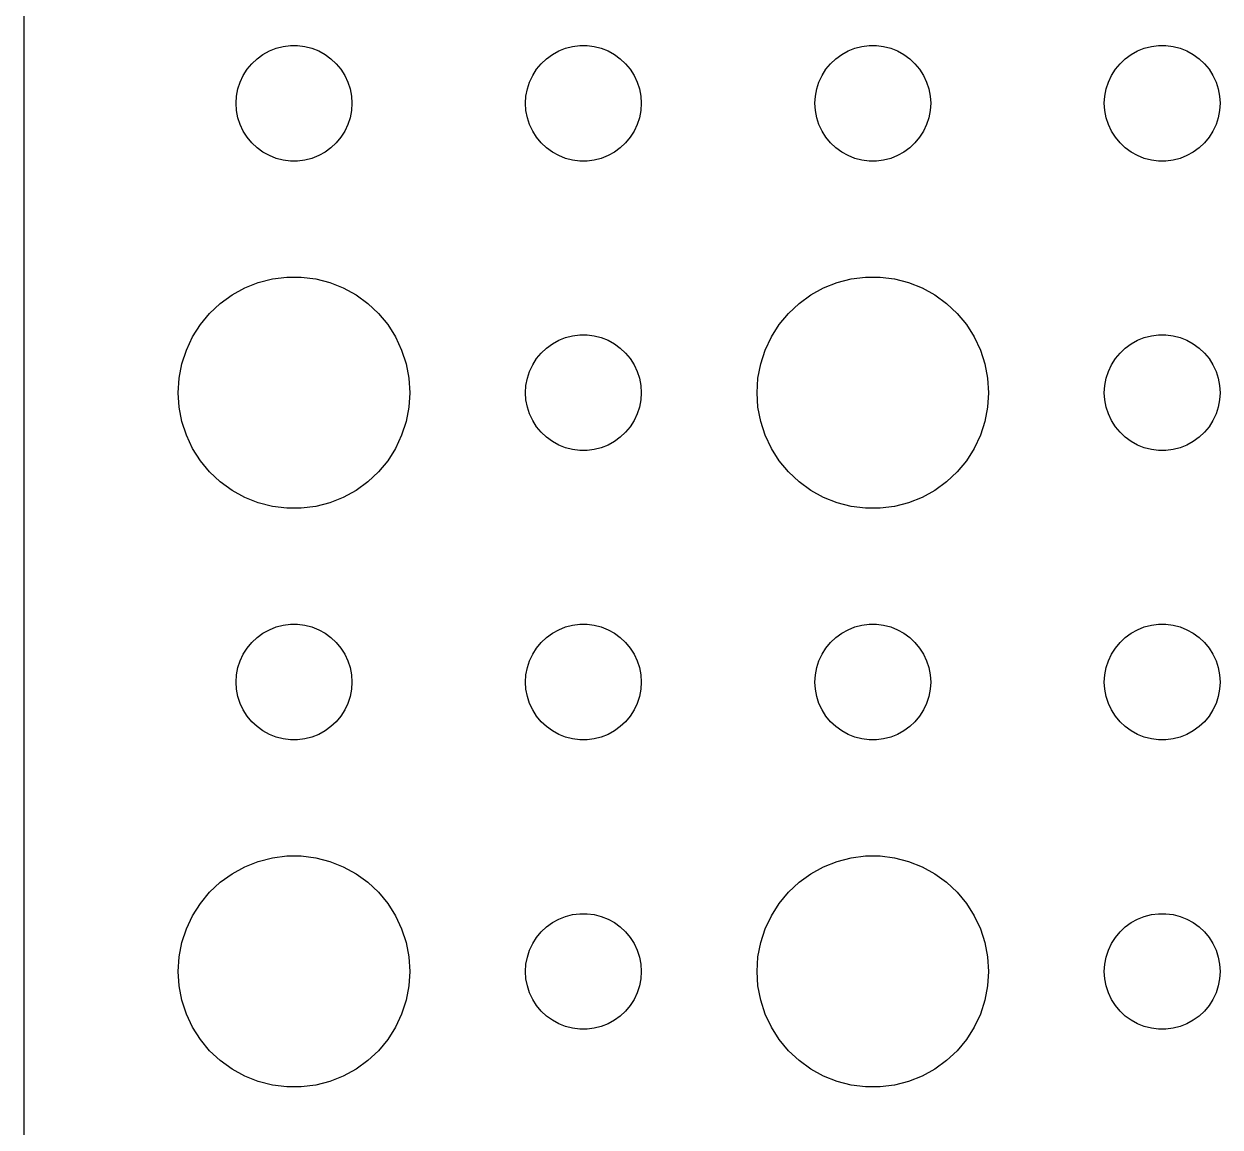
# Model space of a CAD drawing. Header units: metres. Extents: x -134 to 134, y 518 to 1078.
# Drawn here: x -134.5 to -103.5, y 793.97 to 822.56 of the extents above; entities that cross this region are included whole.
import ezdxf

# ---------------------------------------------------------------- set-up
doc = ezdxf.new("R2010")
doc.units = ezdxf.units.M

msp = doc.modelspace()

# ---------------------------------------------------------------- linework, layer by layer
for p, q in [((-134.5, 845), (-134.5, 751)), ((-128.304, 821.766), (-128.139, 821.857)), ((-128.139, 821.857), (-127.964, 821.927)), ((-127.964, 821.927), (-127.781, 821.973)), ((-127.781, 821.973), (-127.594, 821.997)), ((-127.594, 821.997), (-127.406, 821.997)), ((-127.406, 821.997), (-127.219, 821.973)), ((-127.219, 821.973), (-127.036, 821.927)), ((-127.036, 821.927), (-126.861, 821.857)), ((-126.861, 821.857), (-126.696, 821.766)), ((-120.804, 821.766), (-120.639, 821.857)), ((-120.639, 821.857), (-120.464, 821.927)), ((-120.464, 821.927), (-120.281, 821.973)), ((-120.281, 821.973), (-120.094, 821.997)), ((-120.094, 821.997), (-119.906, 821.997)), ((-119.906, 821.997), (-119.719, 821.973)), ((-119.719, 821.973), (-119.536, 821.927)), ((-119.536, 821.927), (-119.361, 821.857)), ((-119.361, 821.857), (-119.196, 821.766)), ((-113.304, 821.766), (-113.139, 821.857)), ((-113.139, 821.857), (-112.964, 821.927)), ((-112.964, 821.927), (-112.781, 821.973)), ((-112.781, 821.973), (-112.594, 821.997)), ((-112.594, 821.997), (-112.406, 821.997)), ((-112.406, 821.997), (-112.219, 821.973)), ((-112.219, 821.973), (-112.036, 821.927)), ((-112.036, 821.927), (-111.861, 821.857)), ((-111.861, 821.857), (-111.696, 821.766)), ((-105.804, 821.766), (-105.639, 821.857)), ((-105.639, 821.857), (-105.464, 821.927)), ((-105.464, 821.927), (-105.281, 821.973)), ((-105.281, 821.973), (-105.094, 821.997)), ((-105.094, 821.997), (-104.906, 821.997)), ((-104.906, 821.997), (-104.719, 821.973)), ((-104.719, 821.973), (-104.536, 821.927)), ((-104.536, 821.927), (-104.361, 821.857)), ((-104.361, 821.857), (-104.196, 821.766)), ((-128.714, 821.382), (-128.593, 821.527)), ((-128.593, 821.527), (-128.456, 821.656)), ((-128.456, 821.656), (-128.304, 821.766)), ((-126.696, 821.766), (-126.544, 821.656)), ((-126.544, 821.656), (-126.407, 821.527)), ((-126.407, 821.527), (-126.286, 821.382)), ((-121.214, 821.382), (-121.093, 821.527)), ((-121.093, 821.527), (-120.956, 821.656)), ((-120.956, 821.656), (-120.804, 821.766)), ((-119.196, 821.766), (-119.044, 821.656)), ((-119.044, 821.656), (-118.907, 821.527)), ((-118.907, 821.527), (-118.786, 821.382)), ((-113.714, 821.382), (-113.593, 821.527)), ((-113.593, 821.527), (-113.456, 821.656)), ((-113.456, 821.656), (-113.304, 821.766)), ((-111.696, 821.766), (-111.544, 821.656)), ((-111.544, 821.656), (-111.407, 821.527)), ((-111.407, 821.527), (-111.286, 821.382)), ((-106.214, 821.382), (-106.093, 821.527)), ((-106.093, 821.527), (-105.956, 821.656)), ((-105.956, 821.656), (-105.804, 821.766)), ((-104.196, 821.766), (-104.044, 821.656)), ((-104.044, 821.656), (-103.907, 821.527)), ((-103.907, 821.527), (-103.786, 821.382)), ((-128.895, 821.052), (-128.814, 821.223)), ((-128.814, 821.223), (-128.714, 821.382)), ((-126.286, 821.382), (-126.186, 821.223)), ((-126.186, 821.223), (-126.105, 821.052)), ((-121.395, 821.052), (-121.314, 821.223)), ((-121.314, 821.223), (-121.214, 821.382)), ((-118.786, 821.382), (-118.686, 821.223)), ((-118.686, 821.223), (-118.605, 821.052)), ((-113.895, 821.052), (-113.814, 821.223)), ((-113.814, 821.223), (-113.714, 821.382)), ((-111.286, 821.382), (-111.186, 821.223)), ((-111.186, 821.223), (-111.105, 821.052)), ((-106.395, 821.052), (-106.314, 821.223)), ((-106.314, 821.223), (-106.214, 821.382)), ((-103.786, 821.382), (-103.686, 821.223)), ((-103.686, 821.223), (-103.605, 821.052)), ((-128.953, 820.873), (-128.895, 821.052)), ((-126.105, 821.052), (-126.047, 820.873)), ((-121.453, 820.873), (-121.395, 821.052)), ((-118.605, 821.052), (-118.547, 820.873)), ((-113.953, 820.873), (-113.895, 821.052)), ((-111.105, 821.052), (-111.047, 820.873)), ((-106.453, 820.873), (-106.395, 821.052)), ((-103.605, 821.052), (-103.547, 820.873)), ((-129, 820.5), (-128.988, 820.688)), ((-128.988, 820.688), (-128.953, 820.873)), ((-126.047, 820.873), (-126.012, 820.688)), ((-126.012, 820.688), (-126, 820.5)), ((-121.5, 820.5), (-121.488, 820.688)), ((-121.488, 820.688), (-121.453, 820.873)), ((-118.547, 820.873), (-118.512, 820.688)), ((-118.512, 820.688), (-118.5, 820.5)), ((-114, 820.5), (-113.988, 820.688)), ((-113.988, 820.688), (-113.953, 820.873)), ((-111.047, 820.873), (-111.012, 820.688)), ((-111.012, 820.688), (-111, 820.5)), ((-106.5, 820.5), (-106.488, 820.688)), ((-106.488, 820.688), (-106.453, 820.873)), ((-103.547, 820.873), (-103.512, 820.688)), ((-103.512, 820.688), (-103.5, 820.5)), ((-128.988, 820.312), (-129, 820.5)), ((-128.953, 820.127), (-128.988, 820.312)), ((-126.012, 820.312), (-126.047, 820.127)), ((-126, 820.5), (-126.012, 820.312)), ((-121.488, 820.312), (-121.5, 820.5)), ((-121.453, 820.127), (-121.488, 820.312)), ((-118.512, 820.312), (-118.547, 820.127)), ((-118.5, 820.5), (-118.512, 820.312)), ((-113.988, 820.312), (-114, 820.5)), ((-113.953, 820.127), (-113.988, 820.312)), ((-111.012, 820.312), (-111.047, 820.127)), ((-111, 820.5), (-111.012, 820.312)), ((-106.488, 820.312), (-106.5, 820.5)), ((-106.453, 820.127), (-106.488, 820.312)), ((-103.512, 820.312), (-103.547, 820.127)), ((-103.5, 820.5), (-103.512, 820.312)), ((-128.895, 819.948), (-128.953, 820.127)), ((-126.047, 820.127), (-126.105, 819.948)), ((-121.395, 819.948), (-121.453, 820.127)), ((-118.547, 820.127), (-118.605, 819.948)), ((-113.895, 819.948), (-113.953, 820.127)), ((-111.047, 820.127), (-111.105, 819.948)), ((-106.395, 819.948), (-106.453, 820.127)), ((-103.547, 820.127), (-103.605, 819.948)), ((-128.814, 819.777), (-128.895, 819.948)), ((-128.714, 819.618), (-128.814, 819.777)), ((-126.186, 819.777), (-126.286, 819.618)), ((-126.105, 819.948), (-126.186, 819.777)), ((-121.314, 819.777), (-121.395, 819.948)), ((-121.214, 819.618), (-121.314, 819.777)), ((-118.686, 819.777), (-118.786, 819.618)), ((-118.605, 819.948), (-118.686, 819.777)), ((-113.814, 819.777), (-113.895, 819.948)), ((-113.714, 819.618), (-113.814, 819.777)), ((-111.186, 819.777), (-111.286, 819.618)), ((-111.105, 819.948), (-111.186, 819.777)), ((-106.314, 819.777), (-106.395, 819.948)), ((-106.214, 819.618), (-106.314, 819.777)), ((-103.686, 819.777), (-103.786, 819.618)), ((-103.605, 819.948), (-103.686, 819.777)), ((-128.593, 819.473), (-128.714, 819.618)), ((-128.456, 819.344), (-128.593, 819.473)), ((-128.304, 819.234), (-128.456, 819.344)), ((-126.544, 819.344), (-126.696, 819.234)), ((-126.407, 819.473), (-126.544, 819.344)), ((-126.286, 819.618), (-126.407, 819.473)), ((-121.093, 819.473), (-121.214, 819.618)), ((-120.956, 819.344), (-121.093, 819.473)), ((-120.804, 819.234), (-120.956, 819.344)), ((-119.044, 819.344), (-119.196, 819.234)), ((-118.907, 819.473), (-119.044, 819.344)), ((-118.786, 819.618), (-118.907, 819.473)), ((-113.593, 819.473), (-113.714, 819.618)), ((-113.456, 819.344), (-113.593, 819.473)), ((-113.304, 819.234), (-113.456, 819.344)), ((-111.544, 819.344), (-111.696, 819.234)), ((-111.407, 819.473), (-111.544, 819.344)), ((-111.286, 819.618), (-111.407, 819.473)), ((-106.093, 819.473), (-106.214, 819.618)), ((-105.956, 819.344), (-106.093, 819.473)), ((-105.804, 819.234), (-105.956, 819.344)), ((-104.044, 819.344), (-104.196, 819.234)), ((-103.907, 819.473), (-104.044, 819.344)), ((-103.786, 819.618), (-103.907, 819.473)), ((-128.139, 819.143), (-128.304, 819.234)), ((-127.964, 819.073), (-128.139, 819.143)), ((-127.781, 819.027), (-127.964, 819.073)), ((-127.594, 819.003), (-127.781, 819.027)), ((-127.219, 819.027), (-127.406, 819.003)), ((-127.036, 819.073), (-127.219, 819.027)), ((-126.861, 819.143), (-127.036, 819.073)), ((-126.696, 819.234), (-126.861, 819.143)), ((-120.639, 819.143), (-120.804, 819.234)), ((-120.464, 819.073), (-120.639, 819.143)), ((-120.281, 819.027), (-120.464, 819.073)), ((-120.094, 819.003), (-120.281, 819.027)), ((-119.719, 819.027), (-119.906, 819.003)), ((-119.536, 819.073), (-119.719, 819.027)), ((-119.361, 819.143), (-119.536, 819.073)), ((-119.196, 819.234), (-119.361, 819.143)), ((-113.139, 819.143), (-113.304, 819.234)), ((-112.964, 819.073), (-113.139, 819.143)), ((-112.781, 819.027), (-112.964, 819.073)), ((-112.594, 819.003), (-112.781, 819.027)), ((-112.219, 819.027), (-112.406, 819.003)), ((-112.036, 819.073), (-112.219, 819.027)), ((-111.861, 819.143), (-112.036, 819.073)), ((-111.696, 819.234), (-111.861, 819.143)), ((-105.639, 819.143), (-105.804, 819.234)), ((-105.464, 819.073), (-105.639, 819.143)), ((-105.281, 819.027), (-105.464, 819.073)), ((-105.094, 819.003), (-105.281, 819.027)), ((-104.719, 819.027), (-104.906, 819.003)), ((-104.536, 819.073), (-104.719, 819.027)), ((-104.361, 819.143), (-104.536, 819.073)), ((-104.196, 819.234), (-104.361, 819.143)), ((-127.406, 819.003), (-127.594, 819.003)), ((-119.906, 819.003), (-120.094, 819.003)), ((-112.406, 819.003), (-112.594, 819.003)), ((-104.906, 819.003), (-105.094, 819.003)), ((-128.427, 815.853), (-128.062, 815.947)), ((-128.062, 815.947), (-127.688, 815.994)), ((-127.688, 815.994), (-127.312, 815.994)), ((-127.312, 815.994), (-126.938, 815.947)), ((-126.938, 815.947), (-126.573, 815.853)), ((-113.427, 815.853), (-113.062, 815.947)), ((-113.062, 815.947), (-112.688, 815.994)), ((-112.688, 815.994), (-112.312, 815.994)), ((-112.312, 815.994), (-111.938, 815.947)), ((-111.938, 815.947), (-111.573, 815.853)), ((-129.107, 815.533), (-128.777, 815.714)), ((-128.777, 815.714), (-128.427, 815.853)), ((-126.573, 815.853), (-126.223, 815.714)), ((-126.223, 815.714), (-125.893, 815.533)), ((-114.107, 815.533), (-113.777, 815.714)), ((-113.777, 815.714), (-113.427, 815.853)), ((-111.573, 815.853), (-111.223, 815.714)), ((-111.223, 815.714), (-110.893, 815.533)), ((-129.687, 815.054), (-129.412, 815.312)), ((-129.412, 815.312), (-129.107, 815.533)), ((-125.893, 815.533), (-125.588, 815.312)), ((-125.588, 815.312), (-125.313, 815.054)), ((-114.687, 815.054), (-114.412, 815.312)), ((-114.412, 815.312), (-114.107, 815.533)), ((-110.893, 815.533), (-110.588, 815.312)), ((-110.588, 815.312), (-110.313, 815.054)), ((-129.927, 814.763), (-129.687, 815.054)), ((-125.313, 815.054), (-125.073, 814.763)), ((-114.927, 814.763), (-114.687, 815.054)), ((-110.313, 815.054), (-110.073, 814.763)), ((-130.129, 814.445), (-129.927, 814.763)), ((-125.073, 814.763), (-124.871, 814.445)), ((-115.129, 814.445), (-114.927, 814.763)), ((-110.073, 814.763), (-109.871, 814.445)), ((-130.289, 814.104), (-130.129, 814.445)), ((-124.871, 814.445), (-124.711, 814.104)), ((-120.639, 814.357), (-120.464, 814.427)), ((-120.464, 814.427), (-120.281, 814.473)), ((-120.281, 814.473), (-120.094, 814.497)), ((-120.094, 814.497), (-119.906, 814.497)), ((-119.906, 814.497), (-119.719, 814.473)), ((-119.719, 814.473), (-119.536, 814.427)), ((-119.536, 814.427), (-119.361, 814.357)), ((-115.289, 814.104), (-115.129, 814.445)), ((-109.871, 814.445), (-109.711, 814.104)), ((-105.639, 814.357), (-105.464, 814.427)), ((-105.464, 814.427), (-105.281, 814.473)), ((-105.281, 814.473), (-105.094, 814.497)), ((-105.094, 814.497), (-104.906, 814.497)), ((-104.906, 814.497), (-104.719, 814.473)), ((-104.719, 814.473), (-104.536, 814.427)), ((-104.536, 814.427), (-104.361, 814.357)), ((-130.406, 813.746), (-130.289, 814.104)), ((-124.711, 814.104), (-124.594, 813.746)), ((-121.093, 814.027), (-120.956, 814.156)), ((-120.956, 814.156), (-120.804, 814.266)), ((-120.804, 814.266), (-120.639, 814.357)), ((-119.361, 814.357), (-119.196, 814.266)), ((-119.196, 814.266), (-119.044, 814.156)), ((-119.044, 814.156), (-118.907, 814.027)), ((-115.406, 813.746), (-115.289, 814.104)), ((-109.711, 814.104), (-109.594, 813.746)), ((-106.093, 814.027), (-105.956, 814.156)), ((-105.956, 814.156), (-105.804, 814.266)), ((-105.804, 814.266), (-105.639, 814.357)), ((-104.361, 814.357), (-104.196, 814.266)), ((-104.196, 814.266), (-104.044, 814.156)), ((-104.044, 814.156), (-103.907, 814.027)), ((-121.314, 813.723), (-121.214, 813.882)), ((-121.214, 813.882), (-121.093, 814.027)), ((-118.907, 814.027), (-118.786, 813.882)), ((-118.786, 813.882), (-118.686, 813.723)), ((-106.314, 813.723), (-106.214, 813.882)), ((-106.214, 813.882), (-106.093, 814.027)), ((-103.907, 814.027), (-103.786, 813.882)), ((-103.786, 813.882), (-103.686, 813.723)), ((-130.476, 813.376), (-130.406, 813.746)), ((-124.594, 813.746), (-124.524, 813.376)), ((-121.453, 813.373), (-121.395, 813.552)), ((-121.395, 813.552), (-121.314, 813.723)), ((-118.686, 813.723), (-118.605, 813.552)), ((-118.605, 813.552), (-118.547, 813.373)), ((-115.476, 813.376), (-115.406, 813.746)), ((-109.594, 813.746), (-109.524, 813.376)), ((-106.453, 813.373), (-106.395, 813.552)), ((-106.395, 813.552), (-106.314, 813.723)), ((-103.686, 813.723), (-103.605, 813.552)), ((-103.605, 813.552), (-103.547, 813.373)), ((-130.5, 813), (-130.476, 813.376)), ((-124.524, 813.376), (-124.5, 813)), ((-121.5, 813), (-121.488, 813.188)), ((-121.488, 813.188), (-121.453, 813.373)), ((-118.547, 813.373), (-118.512, 813.188)), ((-118.512, 813.188), (-118.5, 813)), ((-115.5, 813), (-115.476, 813.376)), ((-109.524, 813.376), (-109.5, 813)), ((-106.5, 813), (-106.488, 813.188)), ((-106.488, 813.188), (-106.453, 813.373)), ((-103.547, 813.373), (-103.512, 813.188)), ((-103.512, 813.188), (-103.5, 813)), ((-130.476, 812.624), (-130.5, 813)), ((-124.5, 813), (-124.524, 812.624)), ((-121.488, 812.812), (-121.5, 813)), ((-118.5, 813), (-118.512, 812.812)), ((-115.476, 812.624), (-115.5, 813)), ((-109.5, 813), (-109.524, 812.624)), ((-106.488, 812.812), (-106.5, 813)), ((-103.5, 813), (-103.512, 812.812)), ((-130.406, 812.254), (-130.476, 812.624)), ((-124.524, 812.624), (-124.594, 812.254)), ((-121.453, 812.627), (-121.488, 812.812)), ((-121.395, 812.448), (-121.453, 812.627)), ((-118.547, 812.627), (-118.605, 812.448)), ((-118.512, 812.812), (-118.547, 812.627)), ((-115.406, 812.254), (-115.476, 812.624)), ((-109.524, 812.624), (-109.594, 812.254)), ((-106.453, 812.627), (-106.488, 812.812)), ((-106.395, 812.448), (-106.453, 812.627)), ((-103.547, 812.627), (-103.605, 812.448)), ((-103.512, 812.812), (-103.547, 812.627)), ((-130.289, 811.896), (-130.406, 812.254)), ((-124.594, 812.254), (-124.711, 811.896)), ((-121.314, 812.277), (-121.395, 812.448)), ((-121.214, 812.118), (-121.314, 812.277)), ((-118.686, 812.277), (-118.786, 812.118)), ((-118.605, 812.448), (-118.686, 812.277)), ((-115.289, 811.896), (-115.406, 812.254)), ((-109.594, 812.254), (-109.711, 811.896)), ((-106.314, 812.277), (-106.395, 812.448)), ((-106.214, 812.118), (-106.314, 812.277)), ((-103.686, 812.277), (-103.786, 812.118)), ((-103.605, 812.448), (-103.686, 812.277)), ((-130.129, 811.555), (-130.289, 811.896)), ((-124.711, 811.896), (-124.871, 811.555)), ((-121.093, 811.973), (-121.214, 812.118)), ((-120.956, 811.844), (-121.093, 811.973)), ((-118.907, 811.973), (-119.044, 811.844)), ((-118.786, 812.118), (-118.907, 811.973)), ((-115.129, 811.555), (-115.289, 811.896)), ((-109.711, 811.896), (-109.871, 811.555)), ((-106.093, 811.973), (-106.214, 812.118)), ((-105.956, 811.844), (-106.093, 811.973)), ((-103.907, 811.973), (-104.044, 811.844)), ((-103.786, 812.118), (-103.907, 811.973)), ((-120.804, 811.734), (-120.956, 811.844)), ((-120.639, 811.643), (-120.804, 811.734)), ((-120.464, 811.573), (-120.639, 811.643)), ((-119.361, 811.643), (-119.536, 811.573)), ((-119.196, 811.734), (-119.361, 811.643)), ((-119.044, 811.844), (-119.196, 811.734)), ((-105.804, 811.734), (-105.956, 811.844)), ((-105.639, 811.643), (-105.804, 811.734)), ((-105.464, 811.573), (-105.639, 811.643)), ((-104.361, 811.643), (-104.536, 811.573)), ((-104.196, 811.734), (-104.361, 811.643)), ((-104.044, 811.844), (-104.196, 811.734)), ((-129.927, 811.237), (-130.129, 811.555)), ((-124.871, 811.555), (-125.073, 811.237)), ((-120.281, 811.527), (-120.464, 811.573)), ((-120.094, 811.503), (-120.281, 811.527)), ((-119.906, 811.503), (-120.094, 811.503)), ((-119.719, 811.527), (-119.906, 811.503)), ((-119.536, 811.573), (-119.719, 811.527)), ((-114.927, 811.237), (-115.129, 811.555)), ((-109.871, 811.555), (-110.073, 811.237)), ((-105.281, 811.527), (-105.464, 811.573)), ((-105.094, 811.503), (-105.281, 811.527)), ((-104.906, 811.503), (-105.094, 811.503)), ((-104.719, 811.527), (-104.906, 811.503)), ((-104.536, 811.573), (-104.719, 811.527)), ((-129.687, 810.946), (-129.927, 811.237)), ((-125.073, 811.237), (-125.313, 810.946)), ((-114.687, 810.946), (-114.927, 811.237)), ((-110.073, 811.237), (-110.313, 810.946)), ((-129.412, 810.688), (-129.687, 810.946)), ((-129.107, 810.467), (-129.412, 810.688)), ((-125.588, 810.688), (-125.893, 810.467)), ((-125.313, 810.946), (-125.588, 810.688)), ((-114.412, 810.688), (-114.687, 810.946)), ((-114.107, 810.467), (-114.412, 810.688)), ((-110.588, 810.688), (-110.893, 810.467)), ((-110.313, 810.946), (-110.588, 810.688)), ((-128.777, 810.286), (-129.107, 810.467)), ((-125.893, 810.467), (-126.223, 810.286)), ((-113.777, 810.286), (-114.107, 810.467)), ((-110.893, 810.467), (-111.223, 810.286)), ((-128.427, 810.147), (-128.777, 810.286)), ((-128.062, 810.053), (-128.427, 810.147)), ((-127.688, 810.006), (-128.062, 810.053)), ((-126.938, 810.053), (-127.312, 810.006)), ((-126.573, 810.147), (-126.938, 810.053)), ((-126.223, 810.286), (-126.573, 810.147)), ((-113.427, 810.147), (-113.777, 810.286)), ((-113.062, 810.053), (-113.427, 810.147)), ((-112.688, 810.006), (-113.062, 810.053)), ((-111.938, 810.053), (-112.312, 810.006)), ((-111.573, 810.147), (-111.938, 810.053)), ((-111.223, 810.286), (-111.573, 810.147)), ((-127.312, 810.006), (-127.688, 810.006)), ((-112.312, 810.006), (-112.688, 810.006)), ((-127.964, 806.927), (-127.781, 806.973)), ((-127.781, 806.973), (-127.594, 806.997)), ((-127.594, 806.997), (-127.406, 806.997)), ((-127.406, 806.997), (-127.219, 806.973)), ((-127.219, 806.973), (-127.036, 806.927)), ((-120.464, 806.927), (-120.281, 806.973)), ((-120.281, 806.973), (-120.094, 806.997)), ((-120.094, 806.997), (-119.906, 806.997)), ((-119.906, 806.997), (-119.719, 806.973)), ((-119.719, 806.973), (-119.536, 806.927)), ((-112.964, 806.927), (-112.781, 806.973)), ((-112.781, 806.973), (-112.594, 806.997)), ((-112.594, 806.997), (-112.406, 806.997)), ((-112.406, 806.997), (-112.219, 806.973)), ((-112.219, 806.973), (-112.036, 806.927)), ((-105.464, 806.927), (-105.281, 806.973)), ((-105.281, 806.973), (-105.094, 806.997)), ((-105.094, 806.997), (-104.906, 806.997)), ((-104.906, 806.997), (-104.719, 806.973)), ((-104.719, 806.973), (-104.536, 806.927)), ((-128.593, 806.527), (-128.456, 806.656)), ((-128.456, 806.656), (-128.304, 806.766)), ((-128.304, 806.766), (-128.139, 806.857)), ((-128.139, 806.857), (-127.964, 806.927)), ((-127.036, 806.927), (-126.861, 806.857)), ((-126.861, 806.857), (-126.696, 806.766)), ((-126.696, 806.766), (-126.544, 806.656)), ((-126.544, 806.656), (-126.407, 806.527)), ((-121.093, 806.527), (-120.956, 806.656)), ((-120.956, 806.656), (-120.804, 806.766)), ((-120.804, 806.766), (-120.639, 806.857)), ((-120.639, 806.857), (-120.464, 806.927)), ((-119.536, 806.927), (-119.361, 806.857)), ((-119.361, 806.857), (-119.196, 806.766)), ((-119.196, 806.766), (-119.044, 806.656)), ((-119.044, 806.656), (-118.907, 806.527)), ((-113.593, 806.527), (-113.456, 806.656)), ((-113.456, 806.656), (-113.304, 806.766)), ((-113.304, 806.766), (-113.139, 806.857)), ((-113.139, 806.857), (-112.964, 806.927)), ((-112.036, 806.927), (-111.861, 806.857)), ((-111.861, 806.857), (-111.696, 806.766)), ((-111.696, 806.766), (-111.544, 806.656)), ((-111.544, 806.656), (-111.407, 806.527)), ((-106.093, 806.527), (-105.956, 806.656)), ((-105.956, 806.656), (-105.804, 806.766)), ((-105.804, 806.766), (-105.639, 806.857)), ((-105.639, 806.857), (-105.464, 806.927)), ((-104.536, 806.927), (-104.361, 806.857)), ((-104.361, 806.857), (-104.196, 806.766)), ((-104.196, 806.766), (-104.044, 806.656)), ((-104.044, 806.656), (-103.907, 806.527)), ((-128.814, 806.223), (-128.714, 806.382)), ((-128.714, 806.382), (-128.593, 806.527)), ((-126.407, 806.527), (-126.286, 806.382)), ((-126.286, 806.382), (-126.186, 806.223)), ((-121.314, 806.223), (-121.214, 806.382)), ((-121.214, 806.382), (-121.093, 806.527)), ((-118.907, 806.527), (-118.786, 806.382)), ((-118.786, 806.382), (-118.686, 806.223)), ((-113.814, 806.223), (-113.714, 806.382)), ((-113.714, 806.382), (-113.593, 806.527)), ((-111.407, 806.527), (-111.286, 806.382)), ((-111.286, 806.382), (-111.186, 806.223)), ((-106.314, 806.223), (-106.214, 806.382)), ((-106.214, 806.382), (-106.093, 806.527)), ((-103.907, 806.527), (-103.786, 806.382)), ((-103.786, 806.382), (-103.686, 806.223)), ((-128.953, 805.873), (-128.895, 806.052)), ((-128.895, 806.052), (-128.814, 806.223)), ((-126.186, 806.223), (-126.105, 806.052)), ((-126.105, 806.052), (-126.047, 805.873)), ((-121.453, 805.873), (-121.395, 806.052)), ((-121.395, 806.052), (-121.314, 806.223)), ((-118.686, 806.223), (-118.605, 806.052)), ((-118.605, 806.052), (-118.547, 805.873)), ((-113.953, 805.873), (-113.895, 806.052)), ((-113.895, 806.052), (-113.814, 806.223)), ((-111.186, 806.223), (-111.105, 806.052)), ((-111.105, 806.052), (-111.047, 805.873)), ((-106.453, 805.873), (-106.395, 806.052)), ((-106.395, 806.052), (-106.314, 806.223)), ((-103.686, 806.223), (-103.605, 806.052)), ((-103.605, 806.052), (-103.547, 805.873)), ((-128.988, 805.688), (-128.953, 805.873)), ((-126.047, 805.873), (-126.012, 805.688)), ((-121.488, 805.688), (-121.453, 805.873)), ((-118.547, 805.873), (-118.512, 805.688)), ((-113.988, 805.688), (-113.953, 805.873)), ((-111.047, 805.873), (-111.012, 805.688)), ((-106.488, 805.688), (-106.453, 805.873)), ((-103.547, 805.873), (-103.512, 805.688)), ((-129, 805.5), (-128.988, 805.688)), ((-128.988, 805.312), (-129, 805.5)), ((-126.012, 805.688), (-126, 805.5)), ((-126, 805.5), (-126.012, 805.312)), ((-121.5, 805.5), (-121.488, 805.688)), ((-121.488, 805.312), (-121.5, 805.5)), ((-118.512, 805.688), (-118.5, 805.5)), ((-118.5, 805.5), (-118.512, 805.312)), ((-114, 805.5), (-113.988, 805.688)), ((-113.988, 805.312), (-114, 805.5)), ((-111.012, 805.688), (-111, 805.5)), ((-111, 805.5), (-111.012, 805.312)), ((-106.5, 805.5), (-106.488, 805.688)), ((-106.488, 805.312), (-106.5, 805.5)), ((-103.512, 805.688), (-103.5, 805.5)), ((-103.5, 805.5), (-103.512, 805.312)), ((-128.953, 805.127), (-128.988, 805.312)), ((-128.895, 804.948), (-128.953, 805.127)), ((-126.047, 805.127), (-126.105, 804.948)), ((-126.012, 805.312), (-126.047, 805.127)), ((-121.453, 805.127), (-121.488, 805.312)), ((-121.395, 804.948), (-121.453, 805.127)), ((-118.547, 805.127), (-118.605, 804.948)), ((-118.512, 805.312), (-118.547, 805.127)), ((-113.953, 805.127), (-113.988, 805.312)), ((-113.895, 804.948), (-113.953, 805.127)), ((-111.047, 805.127), (-111.105, 804.948)), ((-111.012, 805.312), (-111.047, 805.127)), ((-106.453, 805.127), (-106.488, 805.312)), ((-106.395, 804.948), (-106.453, 805.127)), ((-103.547, 805.127), (-103.605, 804.948)), ((-103.512, 805.312), (-103.547, 805.127)), ((-128.814, 804.777), (-128.895, 804.948)), ((-128.714, 804.618), (-128.814, 804.777)), ((-126.186, 804.777), (-126.286, 804.618)), ((-126.105, 804.948), (-126.186, 804.777)), ((-121.314, 804.777), (-121.395, 804.948)), ((-121.214, 804.618), (-121.314, 804.777)), ((-118.686, 804.777), (-118.786, 804.618)), ((-118.605, 804.948), (-118.686, 804.777)), ((-113.814, 804.777), (-113.895, 804.948)), ((-113.714, 804.618), (-113.814, 804.777)), ((-111.186, 804.777), (-111.286, 804.618)), ((-111.105, 804.948), (-111.186, 804.777)), ((-106.314, 804.777), (-106.395, 804.948)), ((-106.214, 804.618), (-106.314, 804.777)), ((-103.686, 804.777), (-103.786, 804.618)), ((-103.605, 804.948), (-103.686, 804.777)), ((-128.593, 804.473), (-128.714, 804.618)), ((-128.456, 804.344), (-128.593, 804.473)), ((-126.407, 804.473), (-126.544, 804.344)), ((-126.286, 804.618), (-126.407, 804.473)), ((-121.093, 804.473), (-121.214, 804.618)), ((-120.956, 804.344), (-121.093, 804.473)), ((-118.907, 804.473), (-119.044, 804.344)), ((-118.786, 804.618), (-118.907, 804.473)), ((-113.593, 804.473), (-113.714, 804.618)), ((-113.456, 804.344), (-113.593, 804.473)), ((-111.407, 804.473), (-111.544, 804.344)), ((-111.286, 804.618), (-111.407, 804.473)), ((-106.093, 804.473), (-106.214, 804.618)), ((-105.956, 804.344), (-106.093, 804.473)), ((-103.907, 804.473), (-104.044, 804.344)), ((-103.786, 804.618), (-103.907, 804.473)), ((-128.304, 804.234), (-128.456, 804.344)), ((-128.139, 804.143), (-128.304, 804.234)), ((-127.964, 804.073), (-128.139, 804.143)), ((-126.861, 804.143), (-127.036, 804.073)), ((-126.696, 804.234), (-126.861, 804.143)), ((-126.544, 804.344), (-126.696, 804.234)), ((-120.804, 804.234), (-120.956, 804.344)), ((-120.639, 804.143), (-120.804, 804.234)), ((-120.464, 804.073), (-120.639, 804.143)), ((-119.361, 804.143), (-119.536, 804.073)), ((-119.196, 804.234), (-119.361, 804.143)), ((-119.044, 804.344), (-119.196, 804.234)), ((-113.304, 804.234), (-113.456, 804.344)), ((-113.139, 804.143), (-113.304, 804.234)), ((-112.964, 804.073), (-113.139, 804.143)), ((-111.861, 804.143), (-112.036, 804.073)), ((-111.696, 804.234), (-111.861, 804.143)), ((-111.544, 804.344), (-111.696, 804.234)), ((-105.804, 804.234), (-105.956, 804.344)), ((-105.639, 804.143), (-105.804, 804.234)), ((-105.464, 804.073), (-105.639, 804.143)), ((-104.361, 804.143), (-104.536, 804.073)), ((-104.196, 804.234), (-104.361, 804.143)), ((-104.044, 804.344), (-104.196, 804.234)), ((-127.781, 804.027), (-127.964, 804.073)), ((-127.594, 804.003), (-127.781, 804.027)), ((-127.406, 804.003), (-127.594, 804.003)), ((-127.219, 804.027), (-127.406, 804.003)), ((-127.036, 804.073), (-127.219, 804.027)), ((-120.281, 804.027), (-120.464, 804.073)), ((-120.094, 804.003), (-120.281, 804.027)), ((-119.906, 804.003), (-120.094, 804.003)), ((-119.719, 804.027), (-119.906, 804.003)), ((-119.536, 804.073), (-119.719, 804.027)), ((-112.781, 804.027), (-112.964, 804.073)), ((-112.594, 804.003), (-112.781, 804.027)), ((-112.406, 804.003), (-112.594, 804.003)), ((-112.219, 804.027), (-112.406, 804.003)), ((-112.036, 804.073), (-112.219, 804.027)), ((-105.281, 804.027), (-105.464, 804.073)), ((-105.094, 804.003), (-105.281, 804.027)), ((-104.906, 804.003), (-105.094, 804.003)), ((-104.719, 804.027), (-104.906, 804.003)), ((-104.536, 804.073), (-104.719, 804.027)), ((-128.777, 800.714), (-128.427, 800.853)), ((-128.427, 800.853), (-128.062, 800.947)), ((-128.062, 800.947), (-127.688, 800.994)), ((-127.688, 800.994), (-127.312, 800.994)), ((-127.312, 800.994), (-126.938, 800.947)), ((-126.938, 800.947), (-126.573, 800.853)), ((-126.573, 800.853), (-126.223, 800.714)), ((-113.777, 800.714), (-113.427, 800.853)), ((-113.427, 800.853), (-113.062, 800.947)), ((-113.062, 800.947), (-112.688, 800.994)), ((-112.688, 800.994), (-112.312, 800.994)), ((-112.312, 800.994), (-111.938, 800.947)), ((-111.938, 800.947), (-111.573, 800.853)), ((-111.573, 800.853), (-111.223, 800.714)), ((-129.412, 800.312), (-129.107, 800.533)), ((-129.107, 800.533), (-128.777, 800.714)), ((-126.223, 800.714), (-125.893, 800.533)), ((-125.893, 800.533), (-125.588, 800.312)), ((-114.412, 800.312), (-114.107, 800.533)), ((-114.107, 800.533), (-113.777, 800.714)), ((-111.223, 800.714), (-110.893, 800.533)), ((-110.893, 800.533), (-110.588, 800.312)), ((-129.687, 800.054), (-129.412, 800.312)), ((-125.588, 800.312), (-125.313, 800.054)), ((-114.687, 800.054), (-114.412, 800.312)), ((-110.588, 800.312), (-110.313, 800.054)), ((-129.927, 799.763), (-129.687, 800.054)), ((-125.313, 800.054), (-125.073, 799.763)), ((-114.927, 799.763), (-114.687, 800.054)), ((-110.313, 800.054), (-110.073, 799.763)), ((-130.129, 799.445), (-129.927, 799.763)), ((-125.073, 799.763), (-124.871, 799.445)), ((-120.281, 799.473), (-120.094, 799.497)), ((-120.094, 799.497), (-119.906, 799.497)), ((-119.906, 799.497), (-119.719, 799.473)), ((-115.129, 799.445), (-114.927, 799.763)), ((-110.073, 799.763), (-109.871, 799.445)), ((-105.281, 799.473), (-105.094, 799.497)), ((-105.094, 799.497), (-104.906, 799.497)), ((-104.906, 799.497), (-104.719, 799.473)), ((-130.289, 799.104), (-130.129, 799.445)), ((-124.871, 799.445), (-124.711, 799.104)), ((-120.956, 799.156), (-120.804, 799.266)), ((-120.804, 799.266), (-120.639, 799.357)), ((-120.639, 799.357), (-120.464, 799.427)), ((-120.464, 799.427), (-120.281, 799.473)), ((-119.719, 799.473), (-119.536, 799.427)), ((-119.536, 799.427), (-119.361, 799.357)), ((-119.361, 799.357), (-119.196, 799.266)), ((-119.196, 799.266), (-119.044, 799.156)), ((-115.289, 799.104), (-115.129, 799.445)), ((-109.871, 799.445), (-109.711, 799.104)), ((-105.956, 799.156), (-105.804, 799.266)), ((-105.804, 799.266), (-105.639, 799.357)), ((-105.639, 799.357), (-105.464, 799.427)), ((-105.464, 799.427), (-105.281, 799.473)), ((-104.719, 799.473), (-104.536, 799.427)), ((-104.536, 799.427), (-104.361, 799.357)), ((-104.361, 799.357), (-104.196, 799.266)), ((-104.196, 799.266), (-104.044, 799.156)), ((-130.406, 798.746), (-130.289, 799.104)), ((-124.711, 799.104), (-124.594, 798.746)), ((-121.314, 798.723), (-121.214, 798.882)), ((-121.214, 798.882), (-121.093, 799.027)), ((-121.093, 799.027), (-120.956, 799.156)), ((-119.044, 799.156), (-118.907, 799.027)), ((-118.907, 799.027), (-118.786, 798.882)), ((-118.786, 798.882), (-118.686, 798.723)), ((-115.406, 798.746), (-115.289, 799.104)), ((-109.711, 799.104), (-109.594, 798.746)), ((-106.314, 798.723), (-106.214, 798.882)), ((-106.214, 798.882), (-106.093, 799.027)), ((-106.093, 799.027), (-105.956, 799.156)), ((-104.044, 799.156), (-103.907, 799.027)), ((-103.907, 799.027), (-103.786, 798.882)), ((-103.786, 798.882), (-103.686, 798.723)), ((-130.476, 798.376), (-130.406, 798.746)), ((-124.594, 798.746), (-124.524, 798.376)), ((-121.395, 798.552), (-121.314, 798.723)), ((-118.686, 798.723), (-118.605, 798.552)), ((-115.476, 798.376), (-115.406, 798.746)), ((-109.594, 798.746), (-109.524, 798.376)), ((-106.395, 798.552), (-106.314, 798.723)), ((-103.686, 798.723), (-103.605, 798.552)), ((-130.5, 798), (-130.476, 798.376)), ((-124.524, 798.376), (-124.5, 798)), ((-121.488, 798.188), (-121.453, 798.373)), ((-121.453, 798.373), (-121.395, 798.552)), ((-118.605, 798.552), (-118.547, 798.373)), ((-118.547, 798.373), (-118.512, 798.188)), ((-115.5, 798), (-115.476, 798.376)), ((-109.524, 798.376), (-109.5, 798)), ((-106.488, 798.188), (-106.453, 798.373)), ((-106.453, 798.373), (-106.395, 798.552)), ((-103.605, 798.552), (-103.547, 798.373)), ((-103.547, 798.373), (-103.512, 798.188)), ((-130.476, 797.624), (-130.5, 798)), ((-124.5, 798), (-124.524, 797.624)), ((-121.5, 798), (-121.488, 798.188)), ((-121.488, 797.812), (-121.5, 798)), ((-118.512, 798.188), (-118.5, 798)), ((-118.5, 798), (-118.512, 797.812)), ((-115.476, 797.624), (-115.5, 798)), ((-109.5, 798), (-109.524, 797.624)), ((-106.5, 798), (-106.488, 798.188)), ((-106.488, 797.812), (-106.5, 798)), ((-103.512, 798.188), (-103.5, 798)), ((-103.5, 798), (-103.512, 797.812)), ((-121.453, 797.627), (-121.488, 797.812)), ((-118.512, 797.812), (-118.547, 797.627)), ((-106.453, 797.627), (-106.488, 797.812)), ((-103.512, 797.812), (-103.547, 797.627)), ((-130.406, 797.254), (-130.476, 797.624)), ((-124.524, 797.624), (-124.594, 797.254)), ((-121.395, 797.448), (-121.453, 797.627)), ((-121.314, 797.277), (-121.395, 797.448)), ((-118.605, 797.448), (-118.686, 797.277)), ((-118.547, 797.627), (-118.605, 797.448)), ((-115.406, 797.254), (-115.476, 797.624)), ((-109.524, 797.624), (-109.594, 797.254)), ((-106.395, 797.448), (-106.453, 797.627)), ((-106.314, 797.277), (-106.395, 797.448)), ((-103.605, 797.448), (-103.686, 797.277)), ((-103.547, 797.627), (-103.605, 797.448)), ((-130.289, 796.896), (-130.406, 797.254)), ((-124.594, 797.254), (-124.711, 796.896)), ((-121.214, 797.118), (-121.314, 797.277)), ((-121.093, 796.973), (-121.214, 797.118)), ((-118.786, 797.118), (-118.907, 796.973)), ((-118.686, 797.277), (-118.786, 797.118)), ((-115.289, 796.896), (-115.406, 797.254)), ((-109.594, 797.254), (-109.711, 796.896)), ((-106.214, 797.118), (-106.314, 797.277)), ((-106.093, 796.973), (-106.214, 797.118)), ((-103.786, 797.118), (-103.907, 796.973)), ((-103.686, 797.277), (-103.786, 797.118)), ((-130.129, 796.555), (-130.289, 796.896)), ((-124.711, 796.896), (-124.871, 796.555)), ((-120.956, 796.844), (-121.093, 796.973)), ((-120.804, 796.734), (-120.956, 796.844)), ((-120.639, 796.643), (-120.804, 796.734)), ((-119.196, 796.734), (-119.361, 796.643)), ((-119.044, 796.844), (-119.196, 796.734)), ((-118.907, 796.973), (-119.044, 796.844)), ((-115.129, 796.555), (-115.289, 796.896)), ((-109.711, 796.896), (-109.871, 796.555)), ((-105.956, 796.844), (-106.093, 796.973)), ((-105.804, 796.734), (-105.956, 796.844)), ((-105.639, 796.643), (-105.804, 796.734)), ((-104.196, 796.734), (-104.361, 796.643)), ((-104.044, 796.844), (-104.196, 796.734)), ((-103.907, 796.973), (-104.044, 796.844)), ((-129.927, 796.237), (-130.129, 796.555)), ((-124.871, 796.555), (-125.073, 796.237)), ((-120.464, 796.573), (-120.639, 796.643)), ((-120.281, 796.527), (-120.464, 796.573)), ((-120.094, 796.503), (-120.281, 796.527)), ((-119.906, 796.503), (-120.094, 796.503)), ((-119.719, 796.527), (-119.906, 796.503)), ((-119.536, 796.573), (-119.719, 796.527)), ((-119.361, 796.643), (-119.536, 796.573)), ((-114.927, 796.237), (-115.129, 796.555)), ((-109.871, 796.555), (-110.073, 796.237)), ((-105.464, 796.573), (-105.639, 796.643)), ((-105.281, 796.527), (-105.464, 796.573)), ((-105.094, 796.503), (-105.281, 796.527)), ((-104.906, 796.503), (-105.094, 796.503)), ((-104.719, 796.527), (-104.906, 796.503)), ((-104.536, 796.573), (-104.719, 796.527)), ((-104.361, 796.643), (-104.536, 796.573)), ((-129.687, 795.946), (-129.927, 796.237)), ((-125.073, 796.237), (-125.313, 795.946)), ((-114.687, 795.946), (-114.927, 796.237)), ((-110.073, 796.237), (-110.313, 795.946)), ((-129.412, 795.688), (-129.687, 795.946)), ((-125.313, 795.946), (-125.588, 795.688)), ((-114.412, 795.688), (-114.687, 795.946)), ((-110.313, 795.946), (-110.588, 795.688)), ((-129.107, 795.467), (-129.412, 795.688)), ((-128.777, 795.286), (-129.107, 795.467)), ((-125.893, 795.467), (-126.223, 795.286)), ((-125.588, 795.688), (-125.893, 795.467)), ((-114.107, 795.467), (-114.412, 795.688)), ((-113.777, 795.286), (-114.107, 795.467)), ((-110.893, 795.467), (-111.223, 795.286)), ((-110.588, 795.688), (-110.893, 795.467)), ((-128.427, 795.147), (-128.777, 795.286)), ((-126.223, 795.286), (-126.573, 795.147)), ((-113.427, 795.147), (-113.777, 795.286)), ((-111.223, 795.286), (-111.573, 795.147)), ((-128.062, 795.053), (-128.427, 795.147)), ((-127.688, 795.006), (-128.062, 795.053)), ((-127.312, 795.006), (-127.688, 795.006)), ((-126.938, 795.053), (-127.312, 795.006)), ((-126.573, 795.147), (-126.938, 795.053)), ((-113.062, 795.053), (-113.427, 795.147)), ((-112.688, 795.006), (-113.062, 795.053)), ((-112.312, 795.006), (-112.688, 795.006)), ((-111.938, 795.053), (-112.312, 795.006)), ((-111.573, 795.147), (-111.938, 795.053))]:
    msp.add_line(p, q)

doc.saveas('drawing.dxf')
